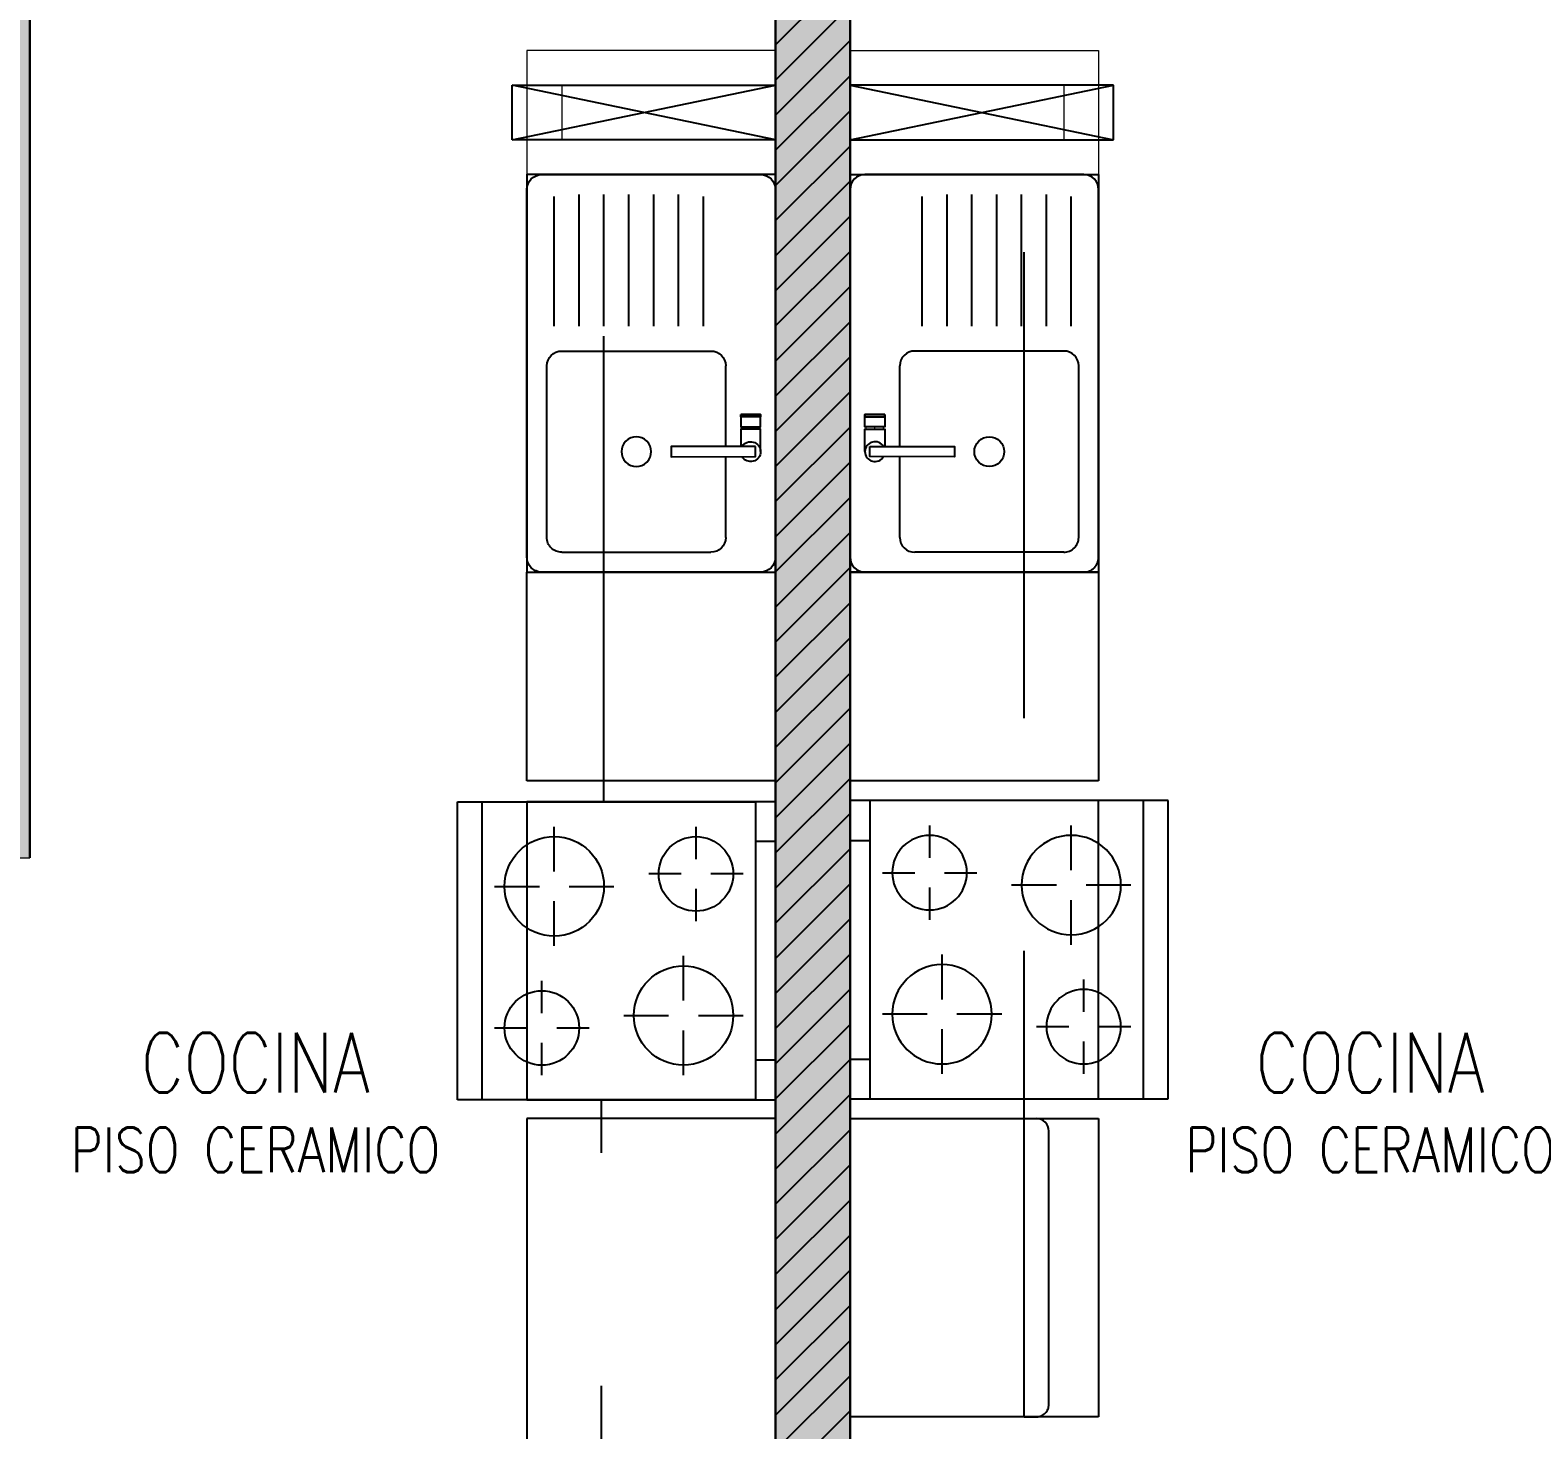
# Model space of a CAD drawing. Header units: millimetres. Extents: x 98 to 155, y -181 to 127.
# Drawn here: x 139.693 to 142.693, y 118.737 to 121.553 of the extents above; entities that cross this region are included whole.
import ezdxf
from ezdxf.enums import TextEntityAlignment as Align

# ---------------------------------------------------------------- set-up
doc = ezdxf.new("R2010")
doc.units = ezdxf.units.MM
doc.header["$LTSCALE"] = 15
doc.set_wipeout_variables(frame=1)
doc.linetypes.add('HIDDEN2', pattern=[0.1875, 0.125, -0.0625])
doc.linetypes.add('X-REF_DP_Arquitectura$0$HIDDEN', pattern=[0.375, 0.25, -0.125])
doc.layers.get('0').update_dxf_attribs({"color": 250})
for name, color, linetype, lineweight in [('A-01', 250, 'Continuous', 0), ('A-MURO ALTO', 250, 'Continuous', 20), ('A-MUROS', 252, 'Continuous', 30), ('A_20_Estructuras', 250, 'Continuous', 18)]:
    doc.layers.add(name, color=color, linetype=linetype, lineweight=lineweight)
for name, color, linetype in [('A-MURO BAJO', 250, 'Continuous'), ('A-PROYECCIONES INT.', 250, 'HIDDEN2'), ('A-TEXTO-ACABADO PISO', 250, 'Continuous'), ('A_30_Equipamiento', 250, 'Continuous'), ('A_50_TextoAmbiente', 252, 'Continuous'), ('A_50_Vigas', 250, 'X-REF_DP_Arquitectura$0$HIDDEN'), ('A_60_HatchEstructuras', 250, 'Continuous'), ('MURO CF 60', 250, 'Continuous')]:
    doc.layers.add(name, color=color, linetype=linetype)
doc.styles.add('ROMANS', font='romans.shx', dxfattribs={"width": 0.8})

# ---------------------------------------------------------------- blocks, each defined once
blk = doc.blocks.new('ESTRUC_P1')
at = {"layer": 'A_60_HatchEstructuras'}
h = blk.add_hatch(color=256, dxfattribs=at)
h.dxf.hatch_style = 1
h.paths.add_polyline_path([(38.35, -0.06), (38.2, -0.06), (38.2, -6.125), (36.7, -6.125), (36.7, -5.375), (36.55, -5.375), (36.55, -6.325), (38.35, -6.325), (38.35, -5.45), (39.85, -5.45), (39.85, -5.95), (40, -5.95), (40, -5.25), (38.35, -5.25)])
h.paths.add_polyline_path([(36.7, -0.15), (36.85, -0.15), (36.85, 0), (36.55, 0), (36.55, -3.225), (36.7, -3.225)])
h.paths.add_polyline_path([(40, 0), (39.7, 0), (39.7, -0.15), (39.85, -0.15), (39.85, -3.5), (40, -3.5)])
at = {"elevation": 0}
for points in [[(37.67, -1.78), (38.2, -1.67)], [(38.2, -1.78), (37.67, -1.67)], [(38.35, -1.67), (38.88, -1.78)], [(38.35, -1.78), (38.88, -1.67)]]:
    blk.add_lwpolyline(points, dxfattribs=at)
at = {"layer": 'A_20_Estructuras'}
for points in [[(36.7, -0.15), (36.85, -0.15), (36.85, 0), (36.55, 0), (36.55, -3.225), (36.7, -3.225)], [(38.35, -0.06), (38.2, -0.06), (38.2, -6.125), (36.7, -6.125), (36.7, -5.375), (36.55, -5.375), (36.55, -6.325), (38.35, -6.325), (38.35, -5.45), (39.85, -5.45), (39.85, -5.95), (40, -5.95), (40, -5.25), (38.35, -5.25)]]:
    blk.add_lwpolyline(points, close=True, dxfattribs=at)
at = {"layer": 'A_50_Vigas', "elevation": 0}
for points in [[(38.2, -1.78), (37.67, -1.78), (37.67, -1.67), (38.2, -1.67)], [(38.35, -1.78), (38.88, -1.78), (38.88, -1.67), (38.35, -1.67)]]:
    blk.add_lwpolyline(points, dxfattribs=at)
blk = doc.blocks.new('*U91')
blk.add_wipeout([(0, 0), (0, -0.0202), (0.17, -0.0202), (0.17, 0)])
blk.add_lwpolyline([(0, 0), (0.17, 0), (0.17, -0.0202), (0, -0.0202)], close=True)
blk = doc.blocks.new('LAV-COC_01')
for p, q in [((0.4, 0.8121, 0), (-0.04, 0.8121, 0)), ((-0.07, 0.0421, 0), (-0.07, 0.7821, 0)), ((0.43, 0.0421, 0), (0.43, 0.7821, 0)), ((0.225, 0.5071, 0), (0.225, 0.7721, 0)), ((0.275, 0.5071, 0), (0.275, 0.7721, 0)), ((0.325, 0.5071, 0), (0.325, 0.7721, 0)), ((0.375, 0.507, 0), (0.375, 0.768, 0)), ((0.36, 0.4571, 0), (0.06, 0.4571, 0)), ((0.03, 0.0821, 0), (0.03, 0.4271, 0)), ((0.39, 0.0821, 0), (0.39, 0.4271, 0)), ((0.36, 0.0521, 0), (0.06, 0.0521, 0)), ((-0.04, 0.0121, 0), (0.4, 0.0121, 0))]:
    blk.add_line(p, q)
at = {"extrusion": (-8.98137e-08, -2.25601e-18, 1)}
for p, q in [((0.075, 0.507, 0), (0.075, 0.768, 0)), ((0.125, 0.5071, 0), (0.125, 0.7721, 0)), ((0.175, 0.5071, 0), (0.175, 0.7721, 0))]:
    blk.add_line(p, q, dxfattribs=at)
at = {"extrusion": (-4.49068e-08, 3.60285e-08, 1), "elevation": 0}
for points in [[(0, 0.3296), (0, 0.3046), (-0.04, 0.3046), (-0.04, 0.3296)], [(0, 0.3296), (-0.04, 0.3296), (-0.04, 0.3246), (0, 0.3246)]]:
    blk.add_lwpolyline(points, close=True, dxfattribs=at)
blk.add_lwpolyline([(-0.04, 0.2546), (-0.04, 0.2996), (0, 0.2996), (0, 0.2646)], dxfattribs=at)
at = {"extrusion": (-4.49068e-08, 3.60285e-08, 1)}
blk.add_arc((-0.02, 0.2546, 0), 0.02, 29.9997, 329.9997, dxfattribs=at)
for centre, start_param, end_param in [((-0.04, 0.7821, 0), -0.785398, 0.785398), ((0.4, 0.7821, 0), -2.356194, -0.785398), ((0.06, 0.4271, 0), -0.785398, 0.785398), ((0.36, 0.4271, 0), -2.356194, -0.785398), ((0.06, 0.0821, 0), 0.785398, 2.356194), ((0.36, 0.0821, 0), 2.356194, 3.926991), ((-0.04, 0.0421, 0), 0.785398, 2.356194), ((0.4, 0.0421, 0), 2.356194, 3.926991)]:
    blk.add_ellipse(centre, major_axis=(-0.0212, 0.0212), ratio=1, start_param=start_param, end_param=end_param)
blk.add_ellipse((0.21, 0.2546, 0), major_axis=(-0.0212, 0.0212), ratio=1)
at = {"layer": 'A-01', "extrusion": (-4.49068e-08, 3.60285e-08, 1), "elevation": 0}
for points in [[(-0.0375, 0.2996), (-0.0375, 0.3046)], [(-0.02, 0.2996), (-0.02, 0.3046)], [(-0.0025, 0.2996), (-0.0025, 0.3046)]]:
    blk.add_lwpolyline(points, dxfattribs=at)
at = {"extrusion": (-4.49068e-08, 3.60285e-08, 1), "rotation": 359.9380941588614}
blk.add_blockref('*U91', (-0.03, 0.2648, 0), dxfattribs=at)
blk = doc.blocks.new('A$C33FC7C8B')
at = {"ltscale": 0.5}
for p, q in [((0.08, 0.64, -0.0001), (0.52, 0.64, 0.0001)), ((0.08, 0.64, -0.0001), (0.08, 0.6, -0.0001)), ((0.52, 0.64, 0.0001), (0.52, 0.6, 0.0001)), ((0, 0, -0.0001), (0, 0.6, -0.0001)), ((0, 0.6, -0.0001), (0.6, 0.6, 0.0001)), ((0.6, 0.6, 0.0001), (0.6, 0, 0.0001)), ((0.145, 0.575, -0.0001), (0.145, 0.51, -0.0001)), ((0.43, 0.485, 0.0001), (0.43, 0.575, 0.0001)), ((0.05, 0.48, -0.0001), (0.115, 0.48, -0.0001)), ((0.175, 0.48, -0.0001), (0.24, 0.48, 0)), ((0.145, 0.45, -0.0001), (0.145, 0.385, -0.0001)), ((0.4, 0.455, 0), (0.31, 0.455, 0)), ((0.55, 0.455, 0.0001), (0.46, 0.455, 0.0001)), ((0.43, 0.335, 0.0001), (0.43, 0.425, 0.0001)), ((0.17, 0.225, -0.0001), (0.17, 0.315, -0.0001)), ((0.455, 0.2, 0.0001), (0.455, 0.265, 0.0001)), ((0.14, 0.195, -0.0001), (0.05, 0.195, -0.0001)), ((0.29, 0.195, 0), (0.2, 0.195, 0)), ((0.17, 0.075, -0.0001), (0.17, 0.165, -0.0001)), ((0.425, 0.17, 0.0001), (0.36, 0.17, 0)), ((0.55, 0.17, 0.0001), (0.485, 0.17, 0.0001)), ((0.455, 0.075, 0.0001), (0.455, 0.14, 0.0001)), ((0.6, 0.05, 0.0001), (0, 0.05, -0.0001)), ((0.6, 0, 0.0001), (0, 0, -0.0001))]:
    blk.add_line(p, q, dxfattribs=at)
for centre, radius in [((0.145, 0.48), 0.075), ((0.43, 0.455), 0.1), ((0.17, 0.195), 0.1), ((0.455, 0.17), 0.075)]:
    blk.add_circle(centre, radius, dxfattribs=at)

msp = doc.modelspace()

# ---------------------------------------------------------------- linework, layer by layer
msp.add_line((141.6932, 119.3616), (141.7182, 119.3616))
msp.add_arc((141.7182, 119.3366), 0.025, 0, 90)
at = {"layer": 'A-MURO ALTO'}
for p, q in [((141.1932, 121.5116), (140.6932, 121.5116)), ((141.1932, 121.4416), (140.7632, 121.4416)), ((140.7632, 121.4416), (140.7632, 121.3316)), ((140.7632, 121.3316), (141.1932, 121.3316))]:
    msp.add_line(p, q, dxfattribs=at)
for points in [[(141.3432, 121.5116), (141.8432, 121.5116), (141.8432, 121.2616), (141.3432, 121.2616)], [(141.3432, 121.4416), (141.7732, 121.4416), (141.7732, 121.3316), (141.3432, 121.3316)]]:
    msp.add_lwpolyline(points, dxfattribs=at)
at = {"layer": 'A-MUROS'}
msp.add_line((139.6932, 122.6615), (139.6932, 119.8866), dxfattribs=at)
at = {"layer": 'A-PROYECCIONES INT.', "ltscale": 0.5}
for p, q in [((141.6932, 118.7616), (141.6932, 121.2616)), ((140.8432, 117.8866), (140.8432, 119.3991)), ((141.7432, 118.7866), (141.7432, 119.3366)), ((141.6932, 118.7616), (141.7182, 118.7616))]:
    msp.add_line(p, q, dxfattribs=at)
for points in [[(141.3432, 120.0016), (141.3432, 119.4016), (141.8432, 119.4016), (141.8432, 120.0016)], [(140.6932, 119.9991), (140.6932, 119.3991), (141.1932, 119.3991), (141.1932, 119.9991)]]:
    msp.add_lwpolyline(points, close=True, dxfattribs=at)
for points in [[(141.1932, 119.3616), (140.6932, 119.3616), (140.6932, 117.8891), (141.1932, 117.8891)], [(141.3432, 119.3616), (141.8432, 119.3616), (141.8432, 118.7616), (141.3432, 118.7616)]]:
    msp.add_lwpolyline(points, dxfattribs=at)
msp.add_arc((141.7182, 118.7866), 0.025, 270, 0, dxfattribs=at)

# ---------------------------------------------------------------- block references
msp.add_blockref('ESTRUC_P1', (102.9932, 123.1113))
at = {"layer": 'A-PROYECCIONES INT.', "ltscale": 0.5, "extrusion": (-4.40218e-06, 0.000440452, -1), "zscale": -0.9999999999999976, "rotation": 269.9999974828772}
msp.add_blockref('A$C33FC7C8B', (-141.9832, 120.0016, 0.0521), dxfattribs=at)
at = {"layer": 'A-PROYECCIONES INT.', "ltscale": 0.5, "extrusion": (4.40218e-06, 0.000440452, -1), "xscale": -1, "zscale": -1, "rotation": 90.00000251712284}
msp.add_blockref('A$C33FC7C8B', (-140.5532, 119.9991, 0.0533), dxfattribs=at)

# ---------------------------------------------------------------- texts
at = {"layer": 'A-TEXTO-ACABADO PISO', "char_height": 0.09, "attachment_point": 2, "style": 'ROMANS'}
for insert in [(140.147, 119.3436), (142.3894, 119.3436)]:
    msp.add_mtext_dynamic_manual_height_columns('PISO CERAMICO', width=1.20225, gutter_width=12.5, heights=[0], dxfattribs=dict(at, insert=insert))
at = {"layer": 'A_50_TextoAmbiente', "style": 'ROMANS', "width": 0.8}
for p in [(140.147, 119.4141, 0), (142.3894, 119.4141, 0)]:
    msp.add_text('COCINA', height=0.12, dxfattribs=at).set_placement(p, align=Align.CENTER)

# ---------------------------------------------------------------- next in the draw order: block references
at = {"layer": 'A_30_Equipamiento', "extrusion": (-4.49068e-08, -3.60285e-08, 1), "xscale": -1}
msp.add_blockref('LAV-COC_01', (141.1232, 120.4494, 0), dxfattribs=at)
at = {"layer": 'A_30_Equipamiento', "extrusion": (4.49068e-08, -3.60285e-08, 1)}
msp.add_blockref('LAV-COC_01', (141.4132, 120.4494, 0), dxfattribs=at)

# ---------------------------------------------------------------- next in the draw order: hatches: boundary and pattern name
at = {"layer": 'MURO CF 60'}
h = msp.add_hatch(dxfattribs=at)
h.set_pattern_fill('_USER', color=256, scale=0.05, angle=45, pattern_type=0)
h.set_pattern_definition([(45, (128.673205, 65.58629), (-0.03535534, 0.03535534), [])])
edge = h.paths.add_edge_path()
edge.add_line((141.3432, 117.8615), (141.1932, 117.8615))
edge.add_line((141.1932, 117.8615), (141.1932, 123.0515))
edge.add_line((141.1932, 123.0515), (141.3432, 123.0515))
edge.add_line((141.3432, 123.0515), (141.3432, 117.8615))
edge = h.paths.add_edge_path()
edge.add_line((141.3432, 114.5115), (141.1932, 114.5115))
edge.add_line((141.1932, 114.5115), (141.1932, 109.3216))
edge.add_line((141.1932, 109.3216), (141.3432, 109.3216))
edge.add_line((141.3432, 109.3216), (141.3432, 114.5115))
edge = h.paths.add_edge_path()
edge.add_line((111.9932, 117.8615), (111.9932, 123.0515))
edge.add_line((111.9932, 123.0515), (112.1432, 123.0515))
edge.add_line((112.1432, 123.0515), (112.1432, 117.8615))
edge.add_line((112.1432, 117.8615), (111.9932, 117.8615))
edge = h.paths.add_edge_path()
edge.add_line((111.9932, 114.5115), (112.1432, 114.5115))
edge.add_line((112.1432, 114.5115), (112.1432, 109.3216))
edge.add_line((112.1432, 109.3216), (111.9932, 109.3216))
edge.add_line((111.9932, 109.3216), (111.9932, 114.5115))

# ---------------------------------------------------------------- next in the draw order: linework, layer by layer
at = {"layer": 'A-MURO ALTO'}
for p, q in [((140.6932, 121.5116), (140.6932, 121.2616)), ((140.6932, 121.2616), (141.1932, 121.2616))]:
    msp.add_line(p, q, dxfattribs=at)
at = {"layer": 'A-MURO BAJO'}
for points in [[(140.6932, 120.4616), (141.1932, 120.4616), (141.1932, 121.2616), (140.6932, 121.2616)], [(141.8432, 120.4616), (141.3432, 120.4616), (141.3432, 121.2616), (141.8432, 121.2616)]]:
    msp.add_lwpolyline(points, close=True, dxfattribs=at)
at = {"layer": 'A-MUROS'}
for p, q in [((141.1932, 123.0515), (141.1932, 116.9866)), ((141.3432, 123.0515), (141.3432, 117.8616))]:
    msp.add_line(p, q, dxfattribs=at)
at = {"layer": 'A-PROYECCIONES INT.', "ltscale": 0.5}
msp.add_line((140.8482, 119.9991), (140.8482, 121.2615), dxfattribs=at)
for points in [[(140.6932, 120.0416), (140.6932, 120.4616), (141.1932, 120.4616), (141.1932, 120.0416)], [(141.3432, 120.0416), (141.3432, 120.4616), (141.8432, 120.4616), (141.8432, 120.0416)]]:
    msp.add_lwpolyline(points, close=True, dxfattribs=at)

doc.saveas('drawing.dxf')
